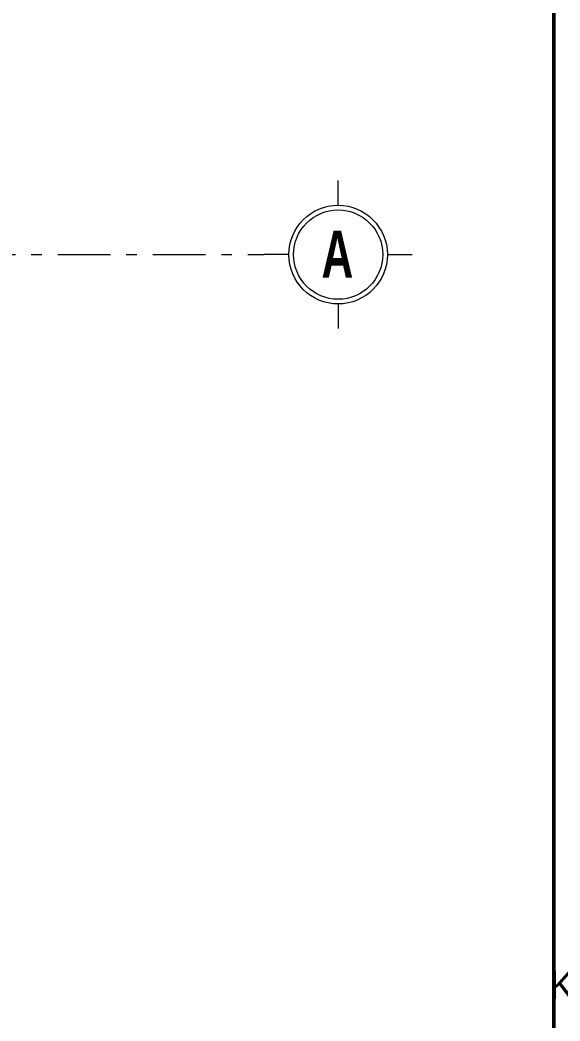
# Model space of a CAD drawing. Extents: x -2098986 to 943, y -1296280 to 73591.
# Drawn here: x -1735556 to -1733255, y -1156617 to -1152357 of the extents above; entities that cross this region are included whole.
import ezdxf
from ezdxf.enums import TextEntityAlignment as Align

# ---------------------------------------------------------------- set-up
doc = ezdxf.new("R2010")
doc.units = 0
doc.header["$LTSCALE"] = 150
doc.linetypes.add('_Tim', pattern=[9, 5, -1.5, 1, -1.5])
doc.layers.get('0').update_dxf_attribs({"lineweight": 18})
for name, color, linetype, lineweight in [('05.Text', 253, 'Continuous', 18), ('11.Khung bo', 32, 'Continuous', 50), ('LS-THAY', 7, 'Continuous', 20), ('LS-TRUC', 108, '_Tim', 9)]:
    doc.layers.add(name, color=color, linetype=linetype, lineweight=lineweight)
doc.layers.add('HATCH', color=8, linetype='Continuous')
doc.styles.add('AVANTHB', font='')
doc.styles.add('VnAvantH', font='')
doc.styles.get('AVANTHB').set_extended_font_data('.VnAvantH', bold=True)
doc.styles.get('VnAvantH').set_extended_font_data('.VnAvantH')

# ---------------------------------------------------------------- blocks, each defined once
blk = doc.blocks.new('100')
at = {"layer": '11.Khung bo', "const_width": 26.7}
blk.add_lwpolyline([(1860913, -945239.8), (1860913, -916940.1), (1896062.6, -916940.1), (1896062.6, -945239.8)], close=True, dxfattribs=at)
blk.add_lwpolyline([(1860913, -945239.8), (1860913, -916940.1), (1896062.6, -916940.1), (1896062.6, -945239.8)], close=True, dxfattribs=at)
blk.add_lwpolyline([(1860913, -945239.8), (1860913, -916940.1), (1896062.6, -916940.1), (1896062.6, -945239.8)], close=True, dxfattribs=at)
at = {"layer": '05.Text', "style": 'VnAvantH'}
blk.add_text('KTS.lª thÕ trinh', height=197.998, dxfattribs=at).set_placement((1898428.2, -936733.2), align=Align.RIGHT)
blk = doc.blocks.new('DANHTRUC')
for p, q in [((980383.4, -947346.6), (980383.4, -947136.6)), ((979963.4, -947766.6), (979753.4, -947766.6)), ((980803.4, -947766.6), (981013.4, -947766.6)), ((980383.4, -948186.6), (980383.4, -948396.6))]:
    blk.add_line(p, q)
for radius in [420, 380]:
    blk.add_circle((980383.4, -947766.6), radius)
blk = doc.blocks.new('123213213213')
at = {"layer": 'LS-TRUC', "ltscale": 0.3}
blk.add_line((-2061560.8, -1125296.6), (-2042860.8, -1125296.6), dxfattribs=at)
at = {"layer": '05.Text', "xscale": 0.5, "yscale": 0.5, "zscale": 0.5}
blk.add_blockref('DANHTRUC', (-2532737.5, -651413.3), dxfattribs=at)
at = {"layer": '05.Text', "style": 'AVANTHB', "width": 0.7}
blk.add_text('A', height=200, dxfattribs=at).set_placement((-2042616.6, -1125394.2))
blk = doc.blocks.new('13e12321eqwe')
at = {"layer": 'HATCH'}
blk.add_blockref('123213213213', (0, 0), dxfattribs=at)

msp = doc.modelspace()

# ---------------------------------------------------------------- block references
at = {"layer": '05.Text', "xscale": 0.6000055114637588, "yscale": 0.6000055114637588, "zscale": 0.6000055114637588}
msp.add_blockref('100', (-2870928.8, -594478), dxfattribs=at)
at = {"layer": 'LS-THAY'}
msp.add_blockref('13e12321eqwe', (308345.4, -28058.9), dxfattribs=at)

doc.saveas('drawing.dxf')
